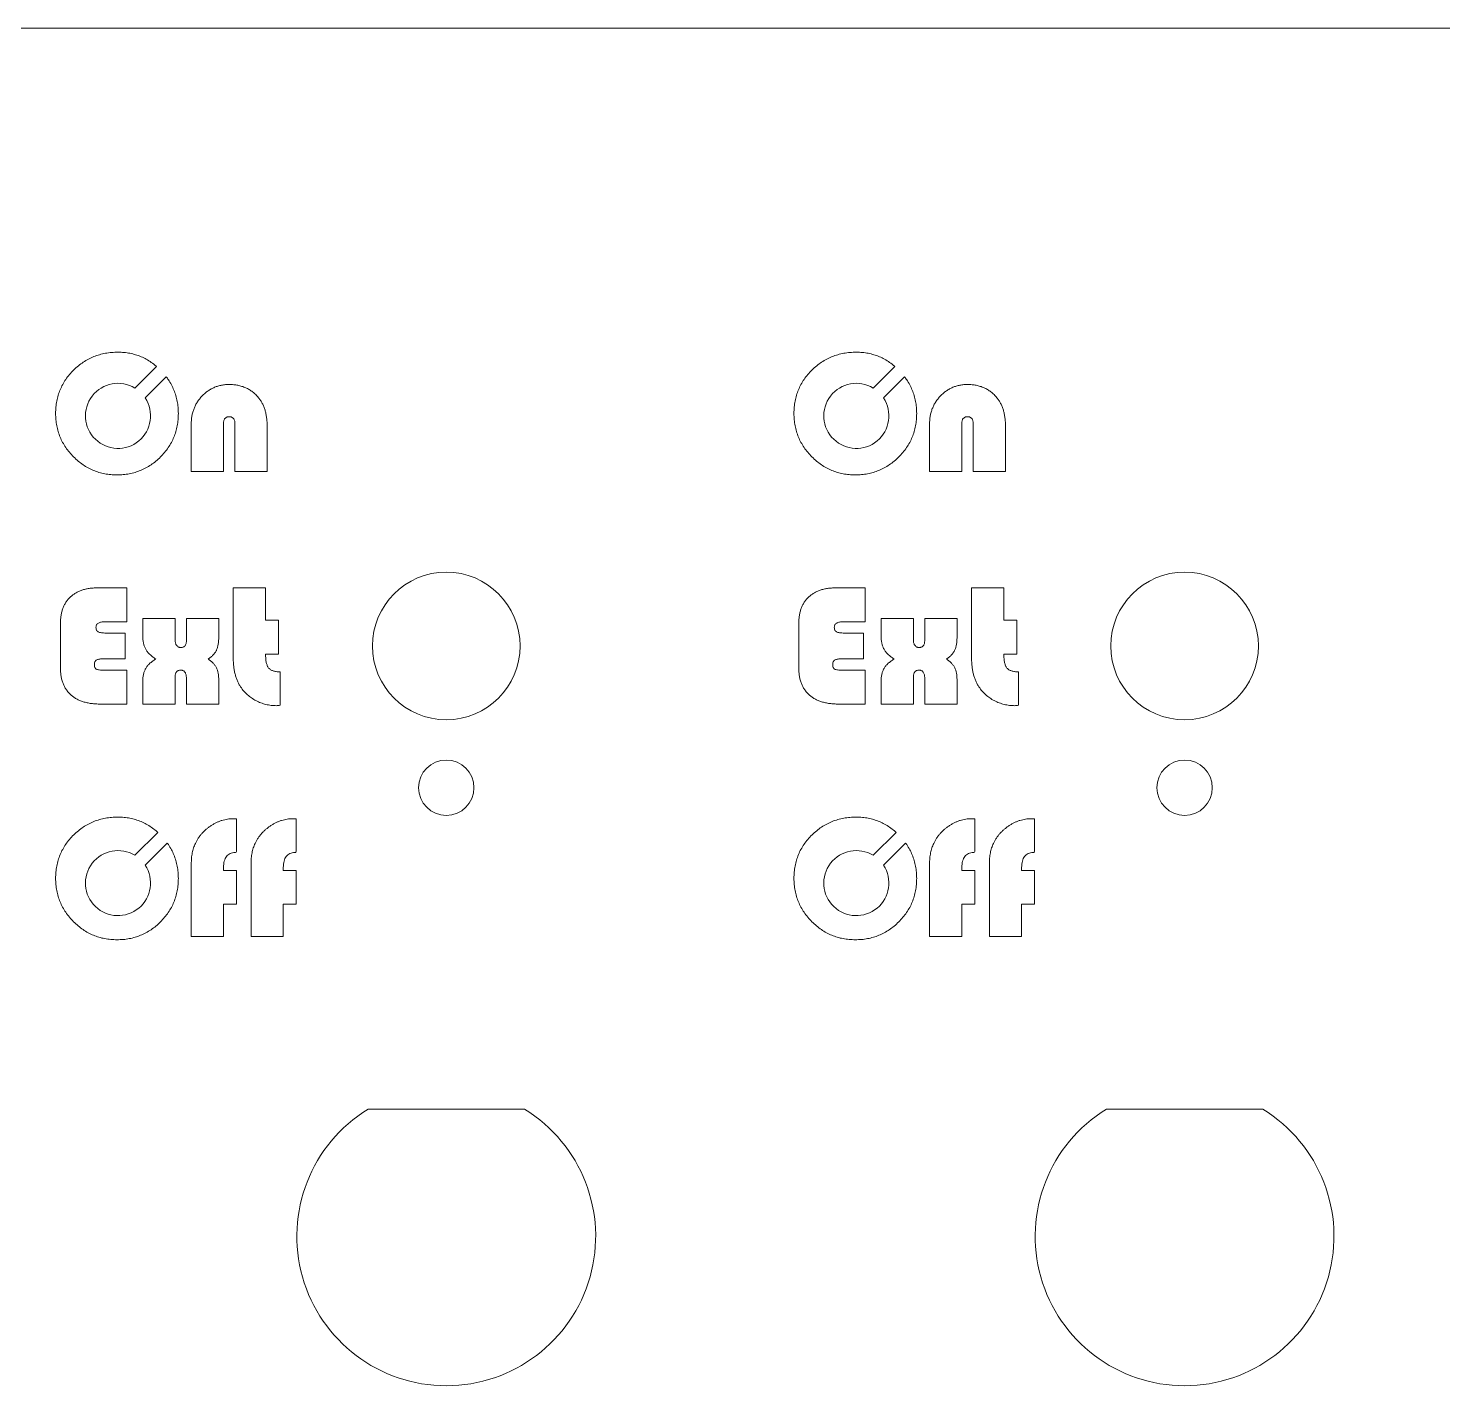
# Model space of a CAD drawing. Header units: millimetres. Extents: x 105 to 587, y 116 to 246.
# Drawn here: x 273.4 to 334.3, y 188 to 246.4 of the extents above; entities that cross this region are included whole.
import ezdxf

# ---------------------------------------------------------------- set-up
doc = ezdxf.new("R2010")
doc.units = ezdxf.units.MM

msp = doc.modelspace()

# ---------------------------------------------------------------- linework, layer by layer
at = {"color": 7, "linetype": 'Continuous', "lineweight": 15}
for p, q in [((587.181, 246.431), (104.581, 246.431)), ((278.96, 231.883), (278.029, 230.952)), ((310.71, 231.883), (309.779, 230.952)), ((278.471, 230.526), (279.38, 231.435)), ((310.221, 230.526), (311.13, 231.435)), ((280.453, 227.357), (280.453, 229.41)), ((281.842, 229.435), (281.842, 227.357)), ((282.328, 227.357), (282.328, 229.435)), ((312.203, 227.357), (312.203, 229.41)), ((313.592, 229.435), (313.592, 227.357)), ((314.078, 227.357), (314.078, 229.435)), ((283.717, 229.298), (283.717, 227.357)), ((315.467, 229.298), (315.467, 227.357)), ((281.842, 227.357), (280.453, 227.357)), ((283.717, 227.357), (282.328, 227.357)), ((313.592, 227.357), (312.203, 227.357)), ((315.467, 227.357), (314.078, 227.357)), ((276.421, 222.357), (277.676, 222.357)), ((277.676, 222.357), (277.676, 220.898)), ((282.259, 222.357), (283.648, 222.357)), ((282.259, 219.355), (282.259, 222.357)), ((283.648, 222.357), (283.648, 220.968)), ((308.171, 222.357), (309.426, 222.357)), ((309.426, 222.357), (309.426, 220.898)), ((314.009, 222.357), (315.398, 222.357)), ((314.009, 219.355), (314.009, 222.357)), ((315.398, 222.357), (315.398, 220.968)), ((274.828, 218.913), (274.828, 220.829)), ((277.676, 220.898), (276.762, 220.898)), ((278.37, 221.037), (279.759, 221.037)), ((278.37, 220.281), (278.37, 221.037)), ((279.759, 221.037), (279.759, 220.107)), ((280.245, 221.037), (281.634, 221.037)), ((280.245, 220.107), (280.245, 221.037)), ((281.634, 221.037), (281.634, 220.229)), ((283.648, 220.968), (284.203, 220.968)), ((284.203, 220.968), (284.203, 219.51)), ((306.578, 218.913), (306.578, 220.829)), ((309.426, 220.898), (308.512, 220.898)), ((310.12, 221.037), (311.509, 221.037)), ((310.12, 220.281), (310.12, 221.037)), ((311.509, 221.037), (311.509, 220.107)), ((311.995, 221.037), (313.384, 221.037)), ((311.995, 220.107), (311.995, 221.037)), ((313.384, 221.037), (313.384, 220.229)), ((315.398, 220.968), (315.953, 220.968)), ((315.953, 220.968), (315.953, 219.51)), ((276.794, 220.412), (277.606, 220.412)), ((277.606, 220.412), (277.606, 219.301)), ((308.544, 220.412), (309.356, 220.412)), ((309.356, 220.412), (309.356, 219.301)), ((277.606, 219.301), (276.646, 219.301)), ((284.203, 219.51), (283.648, 219.51)), ((309.356, 219.301), (308.396, 219.301)), ((315.953, 219.51), (315.398, 219.51)), ((276.711, 218.815), (277.676, 218.815)), ((277.676, 218.815), (277.676, 217.357)), ((279.759, 218.52), (279.759, 217.357)), ((280.245, 217.357), (280.245, 218.468)), ((281.634, 218.391), (281.634, 217.357)), ((284.273, 218.743), (284.273, 217.307)), ((308.461, 218.815), (309.426, 218.815)), ((309.426, 218.815), (309.426, 217.357)), ((311.509, 218.52), (311.509, 217.357)), ((311.995, 217.357), (311.995, 218.468)), ((313.384, 218.391), (313.384, 217.357)), ((316.023, 218.743), (316.023, 217.307)), ((278.37, 217.357), (278.37, 218.339)), ((310.12, 217.357), (310.12, 218.339)), ((277.676, 217.357), (276.544, 217.357)), ((279.759, 217.357), (278.37, 217.357)), ((281.634, 217.357), (280.245, 217.357)), ((309.426, 217.357), (308.294, 217.357)), ((311.509, 217.357), (310.12, 217.357)), ((313.384, 217.357), (311.995, 217.357)), ((282.255, 212.426), (282.398, 212.419)), ((282.398, 212.419), (282.398, 211.01)), ((284.824, 212.426), (284.967, 212.419)), ((284.967, 212.419), (284.967, 211.01)), ((314.005, 212.426), (314.148, 212.419)), ((314.148, 212.419), (314.148, 211.01)), ((316.574, 212.426), (316.717, 212.419)), ((316.717, 212.419), (316.717, 211.01)), ((279.013, 211.835), (278.029, 210.851)), ((310.763, 211.835), (309.779, 210.851)), ((278.471, 210.425), (279.423, 211.377)), ((310.221, 210.425), (311.173, 211.377)), ((280.453, 207.357), (280.453, 210.472)), ((283.023, 207.357), (283.023, 210.472)), ((312.203, 207.357), (312.203, 210.472)), ((314.773, 207.357), (314.773, 210.472)), ((281.842, 210.332), (281.842, 210.204)), ((281.842, 210.204), (282.398, 210.204)), ((282.398, 210.204), (282.398, 208.746)), ((284.412, 210.332), (284.412, 210.204)), ((284.412, 210.204), (284.967, 210.204)), ((284.967, 210.204), (284.967, 208.746)), ((313.592, 210.332), (313.592, 210.204)), ((313.592, 210.204), (314.148, 210.204)), ((314.148, 210.204), (314.148, 208.746)), ((316.162, 210.332), (316.162, 210.204)), ((316.162, 210.204), (316.717, 210.204)), ((316.717, 210.204), (316.717, 208.746)), ((281.842, 208.746), (281.842, 207.357)), ((282.398, 208.746), (281.842, 208.746)), ((284.412, 208.746), (284.412, 207.357)), ((284.967, 208.746), (284.412, 208.746)), ((313.592, 208.746), (313.592, 207.357)), ((314.148, 208.746), (313.592, 208.746)), ((316.162, 208.746), (316.162, 207.357)), ((316.717, 208.746), (316.162, 208.746)), ((281.842, 207.357), (280.453, 207.357)), ((284.412, 207.357), (283.023, 207.357)), ((313.592, 207.357), (312.203, 207.357)), ((316.162, 207.357), (314.773, 207.357)), ((294.781, 199.932), (288.056, 199.932)), ((326.531, 199.932), (319.806, 199.932))]:
    msp.add_line(p, q, dxfattribs=at)
for centre, radius in [((291.419, 219.857), 3.175), ((323.169, 219.857), 3.175), ((291.419, 213.757), 1.19), ((323.169, 213.757), 1.19)]:
    msp.add_circle(centre, radius, dxfattribs=at)
for centre, radius, start, end in [((277.302, 229.756), 1.4, 58.70258, 33.36097), ((309.052, 229.756), 1.4, 58.70258, 33.36097), ((277.302, 209.655), 1.4, 58.70258, 33.36097), ((309.052, 209.655), 1.4, 58.70258, 33.36097), ((291.419, 194.457), 6.425, 121.5548, 58.4452), ((323.169, 194.457), 6.425, 121.5548, 58.4452)]:
    msp.add_arc(centre, radius, start, end, dxfattribs=at)
for points, knots in [([(274.62, 229.859), (274.622, 229.949), (274.626, 230.128), (274.665, 230.389), (274.725, 230.64), (274.81, 230.881), (274.92, 231.11), (275.054, 231.33), (275.214, 231.538), (275.395, 231.733), (275.595, 231.91), (275.805, 232.068), (276.029, 232.199), (276.262, 232.309), (276.508, 232.392), (276.764, 232.452), (277.03, 232.489), (277.211, 232.493), (277.303, 232.496)], [0, 0, 0, 0, 0.064777, 0.127524, 0.188801, 0.249223, 0.309778, 0.370777, 0.43301, 0.496935, 0.561104, 0.623645, 0.685266, 0.746412, 0.807971, 0.870195, 0.934188, 1, 1, 1, 1]), ([(277.303, 232.496), (277.391, 232.493), (277.563, 232.489), (277.817, 232.451), (278.061, 232.39), (278.296, 232.305), (278.522, 232.195), (278.737, 232.061), (278.88, 231.951), (278.953, 231.889), (278.96, 231.883)], [0, 0, 0, 0, 0.063707, 0.1258868, 0.1868589, 0.2472547, 0.3080767, 0.3696298, 0.432535, 0.4392905, 0.4392905, 0.4392905, 0.4392905]), ([(306.37, 229.859), (306.372, 229.949), (306.376, 230.128), (306.415, 230.389), (306.475, 230.64), (306.56, 230.881), (306.67, 231.11), (306.804, 231.33), (306.964, 231.538), (307.145, 231.733), (307.345, 231.91), (307.555, 232.068), (307.779, 232.199), (308.012, 232.309), (308.258, 232.392), (308.514, 232.452), (308.78, 232.489), (308.961, 232.493), (309.053, 232.496)], [0, 0, 0, 0, 0.064777, 0.127524, 0.188801, 0.249223, 0.309778, 0.370777, 0.43301, 0.496935, 0.561104, 0.623645, 0.685266, 0.746412, 0.807971, 0.870195, 0.934188, 1, 1, 1, 1]), ([(309.053, 232.496), (309.141, 232.493), (309.313, 232.489), (309.567, 232.451), (309.811, 232.39), (310.046, 232.305), (310.272, 232.195), (310.487, 232.061), (310.63, 231.951), (310.703, 231.889), (310.71, 231.883)], [0, 0, 0, 0, 0.063707, 0.1258868, 0.1868589, 0.2472547, 0.3080767, 0.3696298, 0.432535, 0.4392905, 0.4392905, 0.4392905, 0.4392905]), ([(279.38, 231.435), (279.41, 231.394), (279.489, 231.284), (279.602, 231.096), (279.711, 230.867), (279.795, 230.629), (279.854, 230.38), (279.891, 230.123), (279.896, 229.948), (279.898, 229.859)], [0.5890067, 0.5890067, 0.5890067, 0.5890067, 0.6260519, 0.6880053, 0.7490745, 0.8103762, 0.8723111, 0.9352378, 1, 1, 1, 1]), ([(311.13, 231.435), (311.16, 231.394), (311.239, 231.284), (311.352, 231.096), (311.461, 230.867), (311.545, 230.629), (311.604, 230.38), (311.641, 230.123), (311.646, 229.948), (311.648, 229.859)], [0.5890067, 0.5890067, 0.5890067, 0.5890067, 0.6260519, 0.6880053, 0.7490745, 0.8103762, 0.8723111, 0.9352378, 1, 1, 1, 1]), ([(280.453, 229.41), (280.455, 229.468), (280.458, 229.584), (280.48, 229.753), (280.516, 229.915), (280.569, 230.07), (280.635, 230.218), (280.717, 230.359), (280.814, 230.493), (280.925, 230.618), (281.045, 230.733), (281.174, 230.833), (281.31, 230.917), (281.452, 230.987), (281.602, 231.04), (281.758, 231.079), (281.921, 231.102), (282.031, 231.105), (282.087, 231.107)], [0, 0, 0, 0, 0.0669854, 0.1315474, 0.1946821, 0.2566037, 0.3181784, 0.379821, 0.4425395, 0.5063504, 0.5700542, 0.6321918, 0.6924895, 0.7527192, 0.8128255, 0.8737427, 0.9359036, 1, 1, 1, 1]), ([(282.087, 231.107), (282.152, 231.105), (282.277, 231.102), (282.46, 231.074), (282.633, 231.03), (282.796, 230.968), (282.95, 230.887), (283.093, 230.788), (283.228, 230.672), (283.306, 230.583), (283.346, 230.537)], [0, 0, 0, 0, 0.134431, 0.26255, 0.387133, 0.508173, 0.628991, 0.74958, 0.873273, 1, 1, 1, 1]), ([(283.346, 230.537), (283.376, 230.499), (283.436, 230.421), (283.512, 230.293), (283.574, 230.153), (283.629, 230.004), (283.667, 229.842), (283.697, 229.671), (283.714, 229.488), (283.716, 229.362), (283.717, 229.298)], [0, 0, 0, 0, 0.110488, 0.22257, 0.338093, 0.457703, 0.583113, 0.714882, 0.853614, 1, 1, 1, 1]), ([(312.203, 229.41), (312.205, 229.468), (312.208, 229.584), (312.23, 229.753), (312.266, 229.915), (312.319, 230.07), (312.385, 230.218), (312.467, 230.359), (312.564, 230.493), (312.675, 230.618), (312.795, 230.733), (312.924, 230.833), (313.06, 230.917), (313.202, 230.987), (313.352, 231.04), (313.508, 231.079), (313.671, 231.102), (313.781, 231.105), (313.837, 231.107)], [0, 0, 0, 0, 0.0669854, 0.1315474, 0.1946821, 0.2566037, 0.3181784, 0.379821, 0.4425395, 0.5063504, 0.5700542, 0.6321918, 0.6924895, 0.7527192, 0.8128255, 0.8737427, 0.9359036, 1, 1, 1, 1]), ([(313.837, 231.107), (313.902, 231.105), (314.027, 231.102), (314.21, 231.074), (314.383, 231.03), (314.546, 230.968), (314.7, 230.887), (314.843, 230.788), (314.978, 230.672), (315.056, 230.583), (315.096, 230.537)], [0, 0, 0, 0, 0.134431, 0.26255, 0.387133, 0.508173, 0.628991, 0.74958, 0.873273, 1, 1, 1, 1]), ([(315.096, 230.537), (315.126, 230.499), (315.186, 230.421), (315.262, 230.293), (315.324, 230.153), (315.379, 230.004), (315.417, 229.842), (315.447, 229.671), (315.464, 229.488), (315.466, 229.362), (315.467, 229.298)], [0, 0, 0, 0, 0.110488, 0.22257, 0.338093, 0.457703, 0.583113, 0.714882, 0.853614, 1, 1, 1, 1]), ([(277.259, 227.218), (277.169, 227.22), (276.993, 227.224), (276.734, 227.263), (276.484, 227.321), (276.244, 227.407), (276.015, 227.517), (275.795, 227.65), (275.587, 227.809), (275.39, 227.989), (275.21, 228.185), (275.053, 228.395), (274.918, 228.613), (274.81, 228.844), (274.723, 229.083), (274.665, 229.333), (274.626, 229.593), (274.622, 229.769), (274.62, 229.859)], [0, 0, 0, 0, 0.064612, 0.12744, 0.188987, 0.24974, 0.310872, 0.372318, 0.435194, 0.499937, 0.564681, 0.6274, 0.688982, 0.750002, 0.810755, 0.872301, 0.935388, 1, 1, 1, 1]), ([(279.898, 229.859), (279.895, 229.769), (279.891, 229.591), (279.855, 229.33), (279.793, 229.08), (279.71, 228.838), (279.601, 228.608), (279.467, 228.389), (279.31, 228.18), (279.131, 227.984), (278.935, 227.805), (278.726, 227.648), (278.507, 227.515), (278.278, 227.405), (278.038, 227.322), (277.788, 227.261), (277.526, 227.224), (277.349, 227.22), (277.259, 227.218)], [0, 0, 0, 0, 0.065066, 0.128051, 0.189848, 0.250943, 0.311899, 0.373281, 0.435934, 0.500241, 0.564548, 0.627202, 0.688583, 0.749303, 0.810152, 0.871949, 0.934934, 1, 1, 1, 1]), ([(282.083, 229.718), (282.064, 229.717), (282.028, 229.716), (281.978, 229.703), (281.936, 229.679), (281.901, 229.648), (281.873, 229.607), (281.856, 229.557), (281.843, 229.499), (281.842, 229.457), (281.842, 229.435)], [0, 0, 0, 0, 0.1330866, 0.2519312, 0.3627224, 0.4693201, 0.5832695, 0.7060223, 0.8441509, 1, 1, 1, 1]), ([(282.328, 229.435), (282.327, 229.457), (282.326, 229.498), (282.316, 229.557), (282.296, 229.606), (282.27, 229.649), (282.233, 229.679), (282.19, 229.703), (282.139, 229.716), (282.102, 229.717), (282.083, 229.718)], [0, 0, 0, 0, 0.154707, 0.291203, 0.41386, 0.525471, 0.63308, 0.745178, 0.865489, 1, 1, 1, 1]), ([(309.009, 227.218), (308.919, 227.22), (308.743, 227.224), (308.484, 227.263), (308.234, 227.321), (307.994, 227.407), (307.765, 227.517), (307.545, 227.65), (307.337, 227.809), (307.14, 227.989), (306.96, 228.185), (306.803, 228.395), (306.668, 228.613), (306.56, 228.844), (306.473, 229.083), (306.415, 229.333), (306.376, 229.593), (306.372, 229.769), (306.37, 229.859)], [0, 0, 0, 0, 0.064612, 0.12744, 0.188987, 0.24974, 0.310872, 0.372318, 0.435194, 0.499937, 0.564681, 0.6274, 0.688982, 0.750002, 0.810755, 0.872301, 0.935388, 1, 1, 1, 1]), ([(311.648, 229.859), (311.645, 229.769), (311.641, 229.591), (311.605, 229.33), (311.543, 229.08), (311.46, 228.838), (311.351, 228.608), (311.217, 228.389), (311.06, 228.18), (310.881, 227.984), (310.685, 227.805), (310.476, 227.648), (310.257, 227.515), (310.028, 227.405), (309.788, 227.322), (309.538, 227.261), (309.276, 227.224), (309.099, 227.22), (309.009, 227.218)], [0, 0, 0, 0, 0.065066, 0.128051, 0.189848, 0.250943, 0.311899, 0.373281, 0.435934, 0.500241, 0.564548, 0.627202, 0.688583, 0.749303, 0.810152, 0.871949, 0.934934, 1, 1, 1, 1]), ([(313.833, 229.718), (313.814, 229.717), (313.778, 229.716), (313.728, 229.703), (313.686, 229.679), (313.651, 229.648), (313.623, 229.607), (313.606, 229.557), (313.593, 229.499), (313.592, 229.457), (313.592, 229.435)], [0, 0, 0, 0, 0.1330866, 0.2519312, 0.3627224, 0.4693201, 0.5832695, 0.7060223, 0.8441509, 1, 1, 1, 1]), ([(314.078, 229.435), (314.077, 229.457), (314.076, 229.498), (314.066, 229.557), (314.046, 229.606), (314.02, 229.649), (313.983, 229.679), (313.94, 229.703), (313.889, 229.716), (313.852, 229.717), (313.833, 229.718)], [0, 0, 0, 0, 0.154707, 0.291203, 0.41386, 0.525471, 0.63308, 0.745178, 0.865489, 1, 1, 1, 1]), ([(274.828, 220.829), (274.829, 220.888), (274.832, 221.003), (274.852, 221.17), (274.884, 221.327), (274.929, 221.474), (274.988, 221.611), (275.061, 221.737), (275.146, 221.853), (275.244, 221.959), (275.354, 222.052), (275.476, 222.134), (275.607, 222.203), (275.75, 222.26), (275.903, 222.303), (276.066, 222.335), (276.24, 222.353), (276.36, 222.355), (276.421, 222.357)], [0, 0, 0, 0, 0.070532, 0.137149, 0.200755, 0.261892, 0.320772, 0.378699, 0.435608, 0.492827, 0.550189, 0.608118, 0.667309, 0.727854, 0.791231, 0.857296, 0.926443, 1, 1, 1, 1]), ([(306.578, 220.829), (306.579, 220.888), (306.582, 221.003), (306.602, 221.17), (306.634, 221.327), (306.679, 221.474), (306.738, 221.611), (306.811, 221.737), (306.896, 221.853), (306.994, 221.959), (307.104, 222.052), (307.226, 222.134), (307.357, 222.203), (307.5, 222.26), (307.653, 222.303), (307.816, 222.335), (307.99, 222.353), (308.11, 222.355), (308.171, 222.357)], [0, 0, 0, 0, 0.070532, 0.137149, 0.200755, 0.261892, 0.320772, 0.378699, 0.435608, 0.492827, 0.550189, 0.608118, 0.667309, 0.727854, 0.791231, 0.857296, 0.926443, 1, 1, 1, 1]), ([(276.762, 220.898), (276.73, 220.898), (276.67, 220.898), (276.587, 220.885), (276.517, 220.868), (276.459, 220.842), (276.413, 220.808), (276.378, 220.766), (276.36, 220.715), (276.357, 220.679), (276.356, 220.661)], [0, 0, 0, 0, 0.180869, 0.338609, 0.474632, 0.592275, 0.697858, 0.795705, 0.894517, 1, 1, 1, 1]), ([(308.512, 220.898), (308.48, 220.898), (308.42, 220.898), (308.337, 220.885), (308.267, 220.868), (308.209, 220.842), (308.163, 220.808), (308.128, 220.766), (308.11, 220.715), (308.107, 220.679), (308.106, 220.661)], [0, 0, 0, 0, 0.180869, 0.338609, 0.474632, 0.592275, 0.697858, 0.795705, 0.894517, 1, 1, 1, 1]), ([(276.356, 220.661), (276.357, 220.639), (276.36, 220.598), (276.377, 220.542), (276.408, 220.497), (276.453, 220.462), (276.514, 220.439), (276.591, 220.425), (276.687, 220.413), (276.756, 220.413), (276.794, 220.412)], [0, 0, 0, 0, 0.113418, 0.210372, 0.302211, 0.393275, 0.501212, 0.637705, 0.802423, 1, 1, 1, 1]), ([(278.927, 219.295), (278.879, 219.327), (278.787, 219.39), (278.666, 219.494), (278.567, 219.601), (278.491, 219.713), (278.435, 219.835), (278.398, 219.971), (278.373, 220.121), (278.371, 220.226), (278.37, 220.281)], [0, 0, 0, 0, 0.146016, 0.279398, 0.399717, 0.51038, 0.619373, 0.735603, 0.862612, 1, 1, 1, 1]), ([(281.634, 220.229), (281.633, 220.174), (281.63, 220.069), (281.613, 219.92), (281.58, 219.787), (281.535, 219.669), (281.474, 219.562), (281.393, 219.466), (281.296, 219.374), (281.22, 219.322), (281.18, 219.295)], [0, 0, 0, 0, 0.15099, 0.288016, 0.411755, 0.524564, 0.633522, 0.747777, 0.86857, 1, 1, 1, 1]), ([(308.106, 220.661), (308.107, 220.639), (308.11, 220.598), (308.127, 220.542), (308.158, 220.497), (308.203, 220.462), (308.264, 220.439), (308.341, 220.425), (308.437, 220.413), (308.506, 220.413), (308.544, 220.412)], [0, 0, 0, 0, 0.113418, 0.210372, 0.302211, 0.393275, 0.501212, 0.637705, 0.802423, 1, 1, 1, 1]), ([(310.677, 219.295), (310.629, 219.327), (310.537, 219.39), (310.416, 219.494), (310.317, 219.601), (310.241, 219.713), (310.185, 219.835), (310.148, 219.971), (310.123, 220.121), (310.121, 220.226), (310.12, 220.281)], [0, 0, 0, 0, 0.146016, 0.279398, 0.399717, 0.51038, 0.619373, 0.735603, 0.862612, 1, 1, 1, 1]), ([(313.384, 220.229), (313.383, 220.174), (313.38, 220.069), (313.363, 219.92), (313.33, 219.787), (313.285, 219.669), (313.224, 219.562), (313.143, 219.466), (313.046, 219.374), (312.97, 219.322), (312.93, 219.295)], [0, 0, 0, 0, 0.15099, 0.288016, 0.411755, 0.524564, 0.633522, 0.747777, 0.86857, 1, 1, 1, 1]), ([(279.759, 220.107), (279.76, 220.085), (279.761, 220.042), (279.775, 219.981), (279.794, 219.925), (279.825, 219.877), (279.862, 219.838), (279.904, 219.809), (279.951, 219.79), (279.985, 219.788), (280.002, 219.787)], [0, 0, 0, 0, 0.150516, 0.286897, 0.418748, 0.545097, 0.665061, 0.776609, 0.885493, 1, 1, 1, 1]), ([(280.002, 219.787), (280.021, 219.788), (280.057, 219.79), (280.108, 219.805), (280.152, 219.83), (280.186, 219.868), (280.214, 219.913), (280.231, 219.97), (280.244, 220.035), (280.245, 220.082), (280.245, 220.107)], [0, 0, 0, 0, 0.1260085, 0.2368796, 0.3440505, 0.4512214, 0.5648871, 0.6921345, 0.8365221, 1, 1, 1, 1]), ([(311.509, 220.107), (311.51, 220.085), (311.511, 220.042), (311.525, 219.981), (311.544, 219.925), (311.575, 219.877), (311.612, 219.838), (311.654, 219.809), (311.701, 219.79), (311.735, 219.788), (311.752, 219.787)], [0, 0, 0, 0, 0.150516, 0.286897, 0.418748, 0.545097, 0.665061, 0.776609, 0.885493, 1, 1, 1, 1]), ([(311.752, 219.787), (311.771, 219.788), (311.807, 219.79), (311.858, 219.805), (311.902, 219.83), (311.936, 219.868), (311.964, 219.913), (311.981, 219.97), (311.994, 220.035), (311.995, 220.082), (311.995, 220.107)], [0, 0, 0, 0, 0.1260085, 0.2368796, 0.3440505, 0.4512214, 0.5648871, 0.6921345, 0.8365221, 1, 1, 1, 1]), ([(276.646, 219.301), (276.615, 219.301), (276.559, 219.3), (276.482, 219.289), (276.419, 219.273), (276.368, 219.249), (276.33, 219.215), (276.305, 219.17), (276.289, 219.117), (276.288, 219.079), (276.287, 219.058)], [0, 0, 0, 0, 0.182622, 0.336255, 0.466978, 0.57386, 0.670758, 0.769131, 0.875681, 1, 1, 1, 1]), ([(276.287, 219.058), (276.288, 219.035), (276.289, 218.993), (276.304, 218.936), (276.33, 218.89), (276.372, 218.858), (276.429, 218.838), (276.504, 218.825), (276.6, 218.817), (276.672, 218.816), (276.711, 218.815)], [0, 0, 0, 0, 0.1203, 0.220973, 0.309768, 0.392414, 0.492454, 0.624239, 0.794338, 1, 1, 1, 1]), ([(278.37, 218.339), (278.371, 218.393), (278.373, 218.496), (278.398, 218.643), (278.435, 218.776), (278.49, 218.895), (278.568, 219.003), (278.665, 219.106), (278.787, 219.205), (278.879, 219.264), (278.927, 219.295)], [0, 0, 0, 0, 0.138355, 0.265223, 0.381165, 0.489872, 0.599748, 0.720491, 0.853623, 1, 1, 1, 1]), ([(281.18, 219.295), (281.22, 219.267), (281.296, 219.213), (281.394, 219.121), (281.475, 219.026), (281.536, 218.923), (281.581, 218.81), (281.612, 218.684), (281.63, 218.543), (281.633, 218.443), (281.634, 218.391)], [0, 0, 0, 0, 0.13708, 0.262643, 0.377822, 0.487145, 0.598321, 0.719284, 0.853003, 1, 1, 1, 1]), ([(282.575, 218.095), (282.549, 218.135), (282.498, 218.218), (282.434, 218.353), (282.38, 218.496), (282.336, 218.649), (282.301, 218.812), (282.276, 218.984), (282.262, 219.167), (282.26, 219.291), (282.259, 219.355)], [0, 0, 0, 0, 0.109271, 0.22157, 0.337766, 0.458644, 0.584097, 0.716347, 0.854236, 1, 1, 1, 1]), ([(283.648, 219.51), (283.648, 219.474), (283.649, 219.407), (283.656, 219.311), (283.664, 219.223), (283.68, 219.144), (283.698, 219.072), (283.721, 219.009), (283.748, 218.955), (283.78, 218.908), (283.817, 218.867), (283.863, 218.836), (283.914, 218.805), (283.973, 218.783), (284.037, 218.764), (284.11, 218.754), (284.189, 218.744), (284.244, 218.744), (284.273, 218.743)], [0, 0, 0, 0, 0.09066, 0.173081, 0.249236, 0.318694, 0.382379, 0.439142, 0.491379, 0.539072, 0.585343, 0.632816, 0.683465, 0.736737, 0.79501, 0.857533, 0.926156, 1, 1, 1, 1]), ([(308.396, 219.301), (308.365, 219.301), (308.309, 219.3), (308.232, 219.289), (308.169, 219.273), (308.118, 219.249), (308.08, 219.215), (308.055, 219.17), (308.039, 219.117), (308.038, 219.079), (308.037, 219.058)], [0, 0, 0, 0, 0.182622, 0.336255, 0.466978, 0.57386, 0.670758, 0.769131, 0.875681, 1, 1, 1, 1]), ([(308.037, 219.058), (308.038, 219.035), (308.039, 218.993), (308.054, 218.936), (308.08, 218.89), (308.122, 218.858), (308.179, 218.838), (308.254, 218.825), (308.35, 218.817), (308.422, 218.816), (308.461, 218.815)], [0, 0, 0, 0, 0.1203, 0.220973, 0.309768, 0.392414, 0.492454, 0.624239, 0.794338, 1, 1, 1, 1]), ([(310.12, 218.339), (310.121, 218.393), (310.123, 218.496), (310.148, 218.643), (310.185, 218.776), (310.24, 218.895), (310.318, 219.003), (310.415, 219.106), (310.537, 219.205), (310.629, 219.264), (310.677, 219.295)], [0, 0, 0, 0, 0.138355, 0.265223, 0.381165, 0.489872, 0.599748, 0.720491, 0.853623, 1, 1, 1, 1]), ([(312.93, 219.295), (312.97, 219.267), (313.046, 219.213), (313.144, 219.121), (313.225, 219.026), (313.286, 218.923), (313.331, 218.81), (313.362, 218.684), (313.38, 218.543), (313.383, 218.443), (313.384, 218.391)], [0, 0, 0, 0, 0.13708, 0.262643, 0.377822, 0.487145, 0.598321, 0.719284, 0.853003, 1, 1, 1, 1]), ([(314.325, 218.095), (314.299, 218.135), (314.248, 218.218), (314.184, 218.353), (314.13, 218.496), (314.086, 218.649), (314.051, 218.812), (314.026, 218.984), (314.012, 219.167), (314.01, 219.291), (314.009, 219.355)], [0, 0, 0, 0, 0.109271, 0.22157, 0.337766, 0.458644, 0.584097, 0.716347, 0.854236, 1, 1, 1, 1]), ([(315.398, 219.51), (315.398, 219.474), (315.399, 219.407), (315.406, 219.311), (315.414, 219.223), (315.43, 219.144), (315.448, 219.072), (315.471, 219.009), (315.498, 218.955), (315.53, 218.908), (315.567, 218.867), (315.613, 218.836), (315.664, 218.805), (315.723, 218.783), (315.787, 218.764), (315.86, 218.754), (315.939, 218.744), (315.994, 218.744), (316.023, 218.743)], [0, 0, 0, 0, 0.09066, 0.173081, 0.249236, 0.318694, 0.382379, 0.439142, 0.491379, 0.539072, 0.585343, 0.632816, 0.683465, 0.736737, 0.79501, 0.857533, 0.926156, 1, 1, 1, 1]), ([(276.544, 217.357), (276.476, 217.358), (276.346, 217.361), (276.155, 217.379), (275.977, 217.41), (275.81, 217.453), (275.656, 217.51), (275.514, 217.579), (275.384, 217.661), (275.267, 217.755), (275.163, 217.861), (275.073, 217.978), (274.998, 218.108), (274.936, 218.247), (274.887, 218.398), (274.852, 218.56), (274.832, 218.732), (274.829, 218.852), (274.828, 218.913)], [0, 0, 0, 0, 0.076447, 0.148673, 0.217088, 0.282052, 0.343786, 0.40331, 0.461093, 0.517485, 0.573259, 0.629212, 0.685365, 0.742924, 0.80255, 0.864752, 0.930533, 1, 1, 1, 1]), ([(279.999, 218.815), (279.98, 218.814), (279.944, 218.813), (279.894, 218.799), (279.851, 218.776), (279.817, 218.742), (279.79, 218.699), (279.772, 218.647), (279.76, 218.587), (279.759, 218.543), (279.759, 218.52)], [0, 0, 0, 0, 0.1301779, 0.2470931, 0.3554629, 0.4631406, 0.5753239, 0.7000763, 0.8400776, 1, 1, 1, 1]), ([(280.245, 218.468), (280.244, 218.495), (280.242, 218.546), (280.232, 218.617), (280.213, 218.678), (280.186, 218.728), (280.15, 218.768), (280.106, 218.796), (280.055, 218.812), (280.018, 218.814), (279.999, 218.815)], [0, 0, 0, 0, 0.168556, 0.316147, 0.446022, 0.56155, 0.66798, 0.771943, 0.880528, 1, 1, 1, 1]), ([(308.294, 217.357), (308.226, 217.358), (308.096, 217.361), (307.905, 217.379), (307.727, 217.41), (307.56, 217.453), (307.406, 217.51), (307.264, 217.579), (307.134, 217.661), (307.017, 217.755), (306.913, 217.861), (306.823, 217.978), (306.748, 218.108), (306.686, 218.247), (306.637, 218.398), (306.602, 218.56), (306.582, 218.732), (306.579, 218.852), (306.578, 218.913)], [0, 0, 0, 0, 0.076447, 0.148673, 0.217088, 0.282052, 0.343786, 0.40331, 0.461093, 0.517485, 0.573259, 0.629212, 0.685365, 0.742924, 0.80255, 0.864752, 0.930533, 1, 1, 1, 1]), ([(311.749, 218.815), (311.73, 218.814), (311.694, 218.813), (311.644, 218.799), (311.601, 218.776), (311.567, 218.742), (311.54, 218.699), (311.522, 218.647), (311.51, 218.587), (311.509, 218.543), (311.509, 218.52)], [0, 0, 0, 0, 0.1301779, 0.2470931, 0.3554629, 0.4631406, 0.5753239, 0.7000763, 0.8400776, 1, 1, 1, 1]), ([(311.995, 218.468), (311.994, 218.495), (311.992, 218.546), (311.982, 218.617), (311.963, 218.678), (311.936, 218.728), (311.9, 218.768), (311.856, 218.796), (311.805, 218.812), (311.768, 218.814), (311.749, 218.815)], [0, 0, 0, 0, 0.168556, 0.316147, 0.446022, 0.56155, 0.66798, 0.771943, 0.880528, 1, 1, 1, 1]), ([(284.115, 217.287), (284.039, 217.29), (283.886, 217.296), (283.661, 217.337), (283.444, 217.406), (283.235, 217.5), (283.039, 217.617), (282.864, 217.758), (282.704, 217.914), (282.618, 218.034), (282.575, 218.095)], [0, 0, 0, 0, 0.127374, 0.252297, 0.378045, 0.505002, 0.631709, 0.755055, 0.87718, 1, 1, 1, 1]), ([(315.865, 217.287), (315.789, 217.29), (315.636, 217.296), (315.411, 217.337), (315.194, 217.406), (314.985, 217.5), (314.789, 217.617), (314.614, 217.758), (314.454, 217.914), (314.368, 218.034), (314.325, 218.095)], [0, 0, 0, 0, 0.127374, 0.252297, 0.378045, 0.505002, 0.631709, 0.755055, 0.87718, 1, 1, 1, 1]), ([(284.273, 217.307), (284.242, 217.301), (284.19, 217.292), (284.137, 217.289), (284.115, 217.287)], [0, 0, 0, 0, 0.58817, 1, 1, 1, 1]), ([(316.023, 217.307), (315.992, 217.301), (315.94, 217.292), (315.887, 217.289), (315.865, 217.287)], [0, 0, 0, 0, 0.58817, 1, 1, 1, 1]), ([(274.62, 209.859), (274.622, 209.949), (274.626, 210.128), (274.665, 210.389), (274.725, 210.64), (274.81, 210.881), (274.92, 211.11), (275.054, 211.33), (275.214, 211.538), (275.395, 211.733), (275.595, 211.91), (275.805, 212.068), (276.029, 212.199), (276.262, 212.309), (276.508, 212.392), (276.764, 212.452), (277.03, 212.489), (277.211, 212.493), (277.303, 212.496)], [0, 0, 0, 0, 0.064777, 0.127524, 0.188801, 0.249223, 0.309778, 0.370777, 0.43301, 0.496935, 0.561104, 0.623645, 0.685266, 0.746412, 0.807971, 0.870195, 0.934188, 1, 1, 1, 1]), ([(277.303, 212.496), (277.391, 212.493), (277.563, 212.489), (277.817, 212.451), (278.061, 212.39), (278.296, 212.305), (278.522, 212.195), (278.737, 212.061), (278.899, 211.937), (278.989, 211.858), (279.013, 211.835)], [0, 0, 0, 0, 0.063707, 0.1258868, 0.1868589, 0.2472547, 0.3080767, 0.3696298, 0.432535, 0.4567152, 0.4567152, 0.4567152, 0.4567152]), ([(280.629, 211.362), (280.648, 211.4), (280.687, 211.477), (280.753, 211.587), (280.828, 211.691), (280.909, 211.79), (280.998, 211.883), (281.094, 211.971), (281.197, 212.053), (281.306, 212.13), (281.42, 212.199), (281.535, 212.26), (281.653, 212.311), (281.77, 212.354), (281.89, 212.385), (282.01, 212.409), (282.132, 212.424), (282.214, 212.425), (282.255, 212.426)], [0, 0, 0, 0, 0.063391, 0.126024, 0.18804, 0.250637, 0.313713, 0.377202, 0.441782, 0.507317, 0.572591, 0.636698, 0.698735, 0.760187, 0.82006, 0.880127, 0.939979, 1, 1, 1, 1]), ([(283.199, 211.362), (283.218, 211.4), (283.257, 211.477), (283.323, 211.587), (283.397, 211.691), (283.479, 211.79), (283.568, 211.883), (283.664, 211.971), (283.767, 212.053), (283.876, 212.13), (283.989, 212.199), (284.105, 212.26), (284.222, 212.311), (284.339, 212.354), (284.459, 212.385), (284.579, 212.409), (284.701, 212.424), (284.783, 212.425), (284.824, 212.426)], [0, 0, 0, 0, 0.063391, 0.126024, 0.18804, 0.250637, 0.313713, 0.377202, 0.441782, 0.507317, 0.572591, 0.636698, 0.698735, 0.760187, 0.82006, 0.880127, 0.939979, 1, 1, 1, 1]), ([(306.37, 209.859), (306.372, 209.949), (306.376, 210.128), (306.415, 210.389), (306.475, 210.64), (306.56, 210.881), (306.67, 211.11), (306.804, 211.33), (306.964, 211.538), (307.145, 211.733), (307.345, 211.91), (307.555, 212.068), (307.779, 212.199), (308.012, 212.309), (308.258, 212.392), (308.514, 212.452), (308.78, 212.489), (308.961, 212.493), (309.053, 212.496)], [0, 0, 0, 0, 0.064777, 0.127524, 0.188801, 0.249223, 0.309778, 0.370777, 0.43301, 0.496935, 0.561104, 0.623645, 0.685266, 0.746412, 0.807971, 0.870195, 0.934188, 1, 1, 1, 1]), ([(309.053, 212.496), (309.141, 212.493), (309.313, 212.489), (309.567, 212.451), (309.811, 212.39), (310.046, 212.305), (310.272, 212.195), (310.487, 212.061), (310.649, 211.937), (310.739, 211.858), (310.763, 211.835)], [0, 0, 0, 0, 0.063707, 0.1258868, 0.1868589, 0.2472547, 0.3080767, 0.3696298, 0.432535, 0.4567152, 0.4567152, 0.4567152, 0.4567152]), ([(312.379, 211.362), (312.398, 211.4), (312.437, 211.477), (312.503, 211.587), (312.578, 211.691), (312.659, 211.79), (312.748, 211.883), (312.844, 211.971), (312.947, 212.053), (313.056, 212.13), (313.17, 212.199), (313.285, 212.26), (313.403, 212.311), (313.52, 212.354), (313.64, 212.385), (313.76, 212.409), (313.882, 212.424), (313.964, 212.425), (314.005, 212.426)], [0, 0, 0, 0, 0.063391, 0.126024, 0.18804, 0.250637, 0.313713, 0.377202, 0.441782, 0.507317, 0.572591, 0.636698, 0.698735, 0.760187, 0.82006, 0.880127, 0.939979, 1, 1, 1, 1]), ([(314.949, 211.362), (314.968, 211.4), (315.007, 211.477), (315.073, 211.587), (315.147, 211.691), (315.229, 211.79), (315.318, 211.883), (315.414, 211.971), (315.517, 212.053), (315.626, 212.13), (315.739, 212.199), (315.855, 212.26), (315.972, 212.311), (316.089, 212.354), (316.209, 212.385), (316.329, 212.409), (316.451, 212.424), (316.533, 212.425), (316.574, 212.426)], [0, 0, 0, 0, 0.063391, 0.126024, 0.18804, 0.250637, 0.313713, 0.377202, 0.441782, 0.507317, 0.572591, 0.636698, 0.698735, 0.760187, 0.82006, 0.880127, 0.939979, 1, 1, 1, 1]), ([(279.423, 211.377), (279.438, 211.355), (279.501, 211.263), (279.602, 211.096), (279.711, 210.867), (279.795, 210.629), (279.854, 210.38), (279.891, 210.123), (279.896, 209.948), (279.898, 209.859)], [0.6066045, 0.6066045, 0.6066045, 0.6066045, 0.6260519, 0.6880053, 0.7490745, 0.8103762, 0.8723111, 0.9352378, 1, 1, 1, 1]), ([(280.453, 210.472), (280.455, 210.556), (280.458, 210.718), (280.494, 210.95), (280.545, 211.166), (280.602, 211.298), (280.629, 211.362)], [0, 0, 0, 0, 0.274508, 0.531228, 0.771378, 1, 1, 1, 1]), ([(283.023, 210.472), (283.025, 210.556), (283.028, 210.718), (283.063, 210.95), (283.115, 211.166), (283.171, 211.298), (283.199, 211.362)], [0, 0, 0, 0, 0.274508, 0.531228, 0.771378, 1, 1, 1, 1]), ([(311.173, 211.377), (311.188, 211.355), (311.251, 211.263), (311.352, 211.096), (311.461, 210.867), (311.545, 210.629), (311.604, 210.38), (311.641, 210.123), (311.646, 209.948), (311.648, 209.859)], [0.6066045, 0.6066045, 0.6066045, 0.6066045, 0.6260519, 0.6880053, 0.7490745, 0.8103762, 0.8723111, 0.9352378, 1, 1, 1, 1]), ([(312.203, 210.472), (312.205, 210.556), (312.208, 210.718), (312.244, 210.95), (312.295, 211.166), (312.352, 211.298), (312.379, 211.362)], [0, 0, 0, 0, 0.274508, 0.531228, 0.771378, 1, 1, 1, 1]), ([(314.773, 210.472), (314.775, 210.556), (314.778, 210.718), (314.813, 210.95), (314.865, 211.166), (314.921, 211.298), (314.949, 211.362)], [0, 0, 0, 0, 0.274508, 0.531228, 0.771378, 1, 1, 1, 1]), ([(282.335, 210.968), (282.297, 210.966), (282.225, 210.964), (282.125, 210.93), (282.037, 210.879), (281.966, 210.803), (281.909, 210.711), (281.871, 210.599), (281.845, 210.472), (281.843, 210.38), (281.842, 210.332)], [0, 0, 0, 0, 0.1231064, 0.2356925, 0.344122, 0.4552697, 0.5728993, 0.6994469, 0.8414216, 1, 1, 1, 1]), ([(282.398, 211.01), (282.386, 210.998), (282.368, 210.98), (282.344, 210.971), (282.335, 210.968)], [0, 0, 0, 0, 0.632185, 1, 1, 1, 1]), ([(284.904, 210.968), (284.867, 210.966), (284.795, 210.964), (284.695, 210.93), (284.607, 210.879), (284.536, 210.803), (284.478, 210.711), (284.44, 210.599), (284.415, 210.472), (284.413, 210.38), (284.412, 210.332)], [0, 0, 0, 0, 0.1231064, 0.2356925, 0.344122, 0.4552697, 0.5728993, 0.6994469, 0.8414216, 1, 1, 1, 1]), ([(284.967, 211.01), (284.956, 210.998), (284.938, 210.98), (284.913, 210.971), (284.904, 210.968)], [0, 0, 0, 0, 0.632185, 1, 1, 1, 1]), ([(314.085, 210.968), (314.047, 210.966), (313.975, 210.964), (313.875, 210.93), (313.787, 210.879), (313.716, 210.803), (313.659, 210.711), (313.621, 210.599), (313.595, 210.472), (313.593, 210.38), (313.592, 210.332)], [0, 0, 0, 0, 0.1231064, 0.2356925, 0.344122, 0.4552697, 0.5728993, 0.6994469, 0.8414216, 1, 1, 1, 1]), ([(314.148, 211.01), (314.136, 210.998), (314.118, 210.98), (314.094, 210.971), (314.085, 210.968)], [0, 0, 0, 0, 0.632185, 1, 1, 1, 1]), ([(316.654, 210.968), (316.617, 210.966), (316.545, 210.964), (316.445, 210.93), (316.357, 210.879), (316.286, 210.803), (316.228, 210.711), (316.19, 210.599), (316.165, 210.472), (316.163, 210.38), (316.162, 210.332)], [0, 0, 0, 0, 0.1231064, 0.2356925, 0.344122, 0.4552697, 0.5728993, 0.6994469, 0.8414216, 1, 1, 1, 1]), ([(316.717, 211.01), (316.706, 210.998), (316.688, 210.98), (316.663, 210.971), (316.654, 210.968)], [0, 0, 0, 0, 0.632185, 1, 1, 1, 1]), ([(277.259, 207.218), (277.169, 207.22), (276.993, 207.224), (276.734, 207.263), (276.484, 207.321), (276.244, 207.407), (276.015, 207.517), (275.795, 207.65), (275.587, 207.809), (275.39, 207.989), (275.21, 208.185), (275.053, 208.395), (274.918, 208.613), (274.81, 208.844), (274.723, 209.083), (274.665, 209.333), (274.626, 209.593), (274.622, 209.769), (274.62, 209.859)], [0, 0, 0, 0, 0.064612, 0.12744, 0.188987, 0.24974, 0.310872, 0.372318, 0.435194, 0.499937, 0.564681, 0.6274, 0.688982, 0.750002, 0.810755, 0.872301, 0.935388, 1, 1, 1, 1]), ([(279.898, 209.859), (279.895, 209.769), (279.891, 209.591), (279.855, 209.33), (279.793, 209.08), (279.71, 208.838), (279.601, 208.608), (279.467, 208.389), (279.31, 208.18), (279.131, 207.984), (278.935, 207.805), (278.726, 207.648), (278.507, 207.515), (278.278, 207.405), (278.038, 207.322), (277.788, 207.261), (277.526, 207.224), (277.349, 207.22), (277.259, 207.218)], [0, 0, 0, 0, 0.065066, 0.128051, 0.189848, 0.250943, 0.311899, 0.373281, 0.435934, 0.500241, 0.564548, 0.627202, 0.688583, 0.749303, 0.810152, 0.871949, 0.934934, 1, 1, 1, 1]), ([(309.009, 207.218), (308.919, 207.22), (308.743, 207.224), (308.484, 207.263), (308.234, 207.321), (307.994, 207.407), (307.765, 207.517), (307.545, 207.65), (307.337, 207.809), (307.14, 207.989), (306.96, 208.185), (306.803, 208.395), (306.668, 208.613), (306.56, 208.844), (306.473, 209.083), (306.415, 209.333), (306.376, 209.593), (306.372, 209.769), (306.37, 209.859)], [0, 0, 0, 0, 0.064612, 0.12744, 0.188987, 0.24974, 0.310872, 0.372318, 0.435194, 0.499937, 0.564681, 0.6274, 0.688982, 0.750002, 0.810755, 0.872301, 0.935388, 1, 1, 1, 1]), ([(311.648, 209.859), (311.645, 209.769), (311.641, 209.591), (311.605, 209.33), (311.543, 209.08), (311.46, 208.838), (311.351, 208.608), (311.217, 208.389), (311.06, 208.18), (310.881, 207.984), (310.685, 207.805), (310.476, 207.648), (310.257, 207.515), (310.028, 207.405), (309.788, 207.322), (309.538, 207.261), (309.276, 207.224), (309.099, 207.22), (309.009, 207.218)], [0, 0, 0, 0, 0.065066, 0.128051, 0.189848, 0.250943, 0.311899, 0.373281, 0.435934, 0.500241, 0.564548, 0.627202, 0.688583, 0.749303, 0.810152, 0.871949, 0.934934, 1, 1, 1, 1])]:
    msp.add_open_spline(points, degree=3, knots=knots, dxfattribs=at)

doc.saveas('drawing.dxf')
